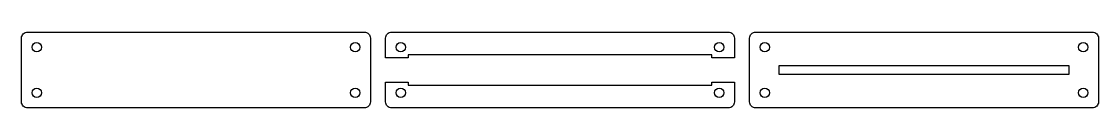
# Model space of a CAD drawing. Extents: x -58 to 298, y -12 to 12.
import ezdxf

# ---------------------------------------------------------------- set-up
doc = ezdxf.new("R2010")
doc.units = 0

# ---------------------------------------------------------------- blocks, each defined once
blk = doc.blocks.new('MYLAYER')
at = {"layer": 'Body_Slices', "color": 0}
blk.add_lwpolyline([(57.5, 10.5), (57.5, -10.5, -0.414214), (55.5, -12.5), (-55.5, -12.5, -0.414214), (-57.5, -10.5), (-57.5, 10.5, -0.414214), (-55.5, 12.5), (55.5, 12.5, -0.414214)], format="xyb", close=True, dxfattribs=at)
for centre in [(-52.5, 7.5), (52.5, 7.5), (-52.5, -7.5), (52.5, -7.5)]:
    blk.add_circle(centre, 1.55, dxfattribs=at)
blk = doc.blocks.new('MYLAYER001')
at = {"layer": 'Body_Slices', "color": 0}
for points in [[(177.5, 10.5), (177.5, 4), (170, 4), (170, 5), (70, 5), (70, 4), (62.5, 4), (62.5, 10.5, -0.414214), (64.5, 12.5), (175.5, 12.5, -0.414214)], [(70, -5), (170, -5), (170, -4), (177.5, -4), (177.5, -10.5, -0.414214), (175.5, -12.5), (64.5, -12.5, -0.414214), (62.5, -10.5), (62.5, -4), (70, -4)]]:
    blk.add_lwpolyline(points, format="xyb", close=True, dxfattribs=at)
for centre in [(67.5, 7.5), (172.5, 7.5), (67.5, -7.5), (172.5, -7.5)]:
    blk.add_circle(centre, 1.55, dxfattribs=at)
blk = doc.blocks.new('MYLAYER002')
at = {"layer": 'Body_Slices', "color": 0}
blk.add_lwpolyline([(297.5, 10.5), (297.5, -10.5, -0.414214), (295.5, -12.5), (184.5, -12.5, -0.414214), (182.5, -10.5), (182.5, 10.5, -0.414214), (184.5, 12.5), (295.5, 12.5, -0.414214)], format="xyb", close=True, dxfattribs=at)
blk.add_lwpolyline([(287.75, -1.5), (192.25, -1.5), (192.25, 1.5), (287.75, 1.5)], close=True, dxfattribs=at)
for centre in [(187.5, 7.5), (292.5, 7.5), (187.5, -7.5), (292.5, -7.5)]:
    blk.add_circle(centre, 1.55, dxfattribs=at)

msp = doc.modelspace()

# ---------------------------------------------------------------- block references
at = {"layer": 'Body_Slices', "color": 0}
for name in ['MYLAYER', 'MYLAYER001', 'MYLAYER002']:
    msp.add_blockref(name, (0, 0), dxfattribs=at)

doc.saveas('drawing.dxf')
